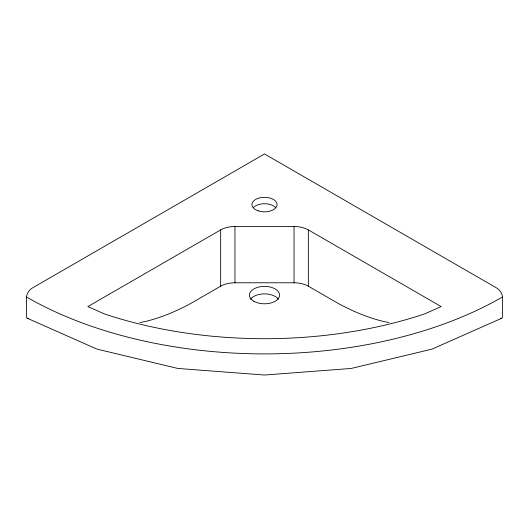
<?xml version="1.0" encoding="UTF-8"?>
<svg xmlns="http://www.w3.org/2000/svg" width="529" height="529" viewBox="0 0 529 529"><rect width="100%" height="100%" fill="white"/><g stroke="black" fill="none" stroke-linecap="round" stroke-linejoin="round"><path stroke-width="0.79" d="M220.659 229.903L87.854 306.575L104.511 313.955A319.972 184.733 0 0 0 424.489 313.955L441.146 306.575L308.341 229.903A20.228 11.678 0 0 0 294.038 226.485L234.962 226.485A20.228 11.678 0 0 0 220.659 229.903L220.659 286.202L192.113 302.681A254.661 147.029 -60 0 1 145.21 321.533L139.954 322.538M501.75 318.24L432.028 349.114L351.216 368.442L264.5 375.035L177.784 368.442L96.972 349.114L27.25 318.24M220.659 286.202A20.228 11.678 0 0 1 234.962 282.777L294.038 282.777A20.228 11.678 0 0 1 308.341 286.202L336.887 302.681A254.661 147.029 60 0 0 383.789 321.533L389.046 322.538M28.764 318.266A3.921 2.261 -60 0 1 26.45 316.448L26.45 296.967A8.127 4.695 -60 0 1 32.124 288.126L264.5 153.965L496.876 288.126A8.127 4.695 60 0 1 502.55 296.967L502.55 316.448A3.921 2.261 60 0 1 500.236 318.266M308.341 229.903L308.341 286.202M294.038 226.485L294.038 282.777M234.962 226.485L234.962 282.777M502.55 296.967A336.656 194.368 0 0 1 26.45 296.967M250.567 299.249A15.083 8.709 0 0 1 264.5 293.873A15.083 8.709 0 0 1 278.433 299.249M253.616 207.348A12.57 7.254 0 0 1 275.384 207.348M258.218 210.873A12.57 7.254 0 0 0 277.07 204.591A12.57 7.254 0 0 0 258.218 198.309A12.57 7.254 0 0 0 258.218 210.873M253.834 301.246A15.083 8.709 0 0 0 279.067 297.344A15.083 8.709 0 0 0 260.599 286.685A15.083 8.709 0 0 0 253.834 301.246"/></g></svg>
